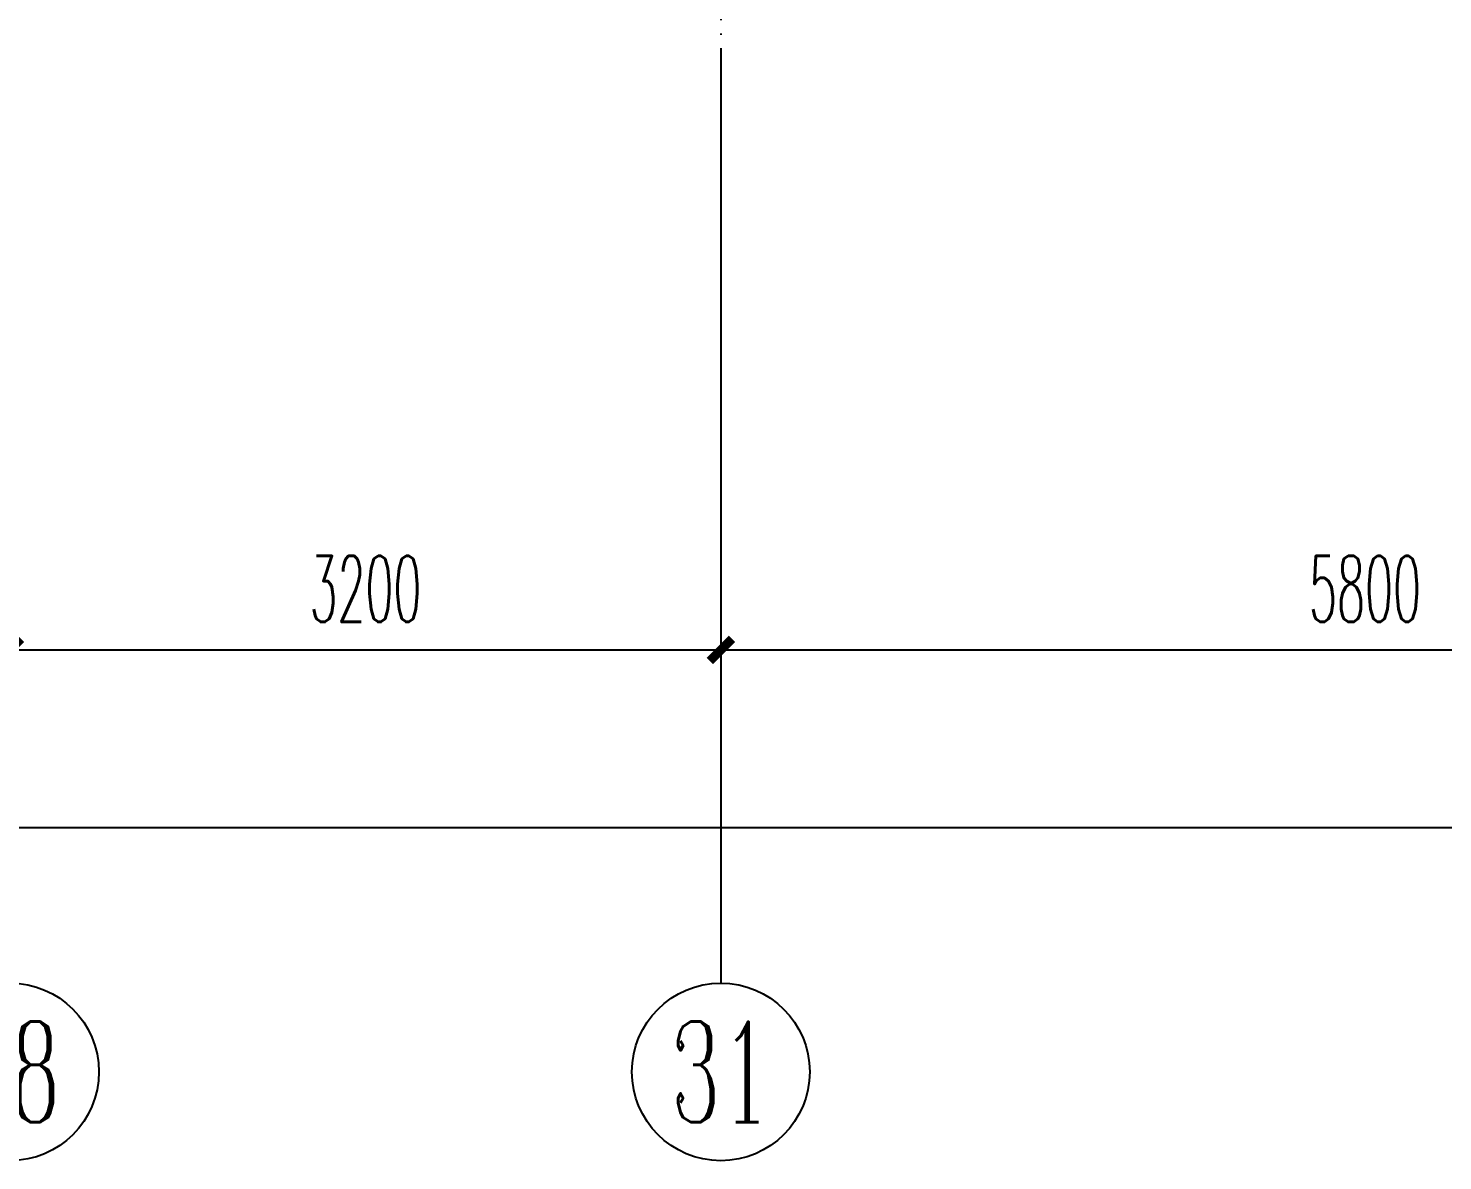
# Model space of a CAD drawing. Extents: x 27938 to 1507990, y 110129 to 923079.
# Drawn here: x 865499 to 871867, y 588649 to 593748 of the extents above; entities that cross this region are included whole.
import ezdxf
from ezdxf.enums import TextEntityAlignment as Align

# ---------------------------------------------------------------- set-up
doc = ezdxf.new("R2010")
doc.units = 0
doc.header["$LTSCALE"] = 1000
doc.header["$MEASUREMENT"] = 0
doc.linetypes.add('DOTE', pattern=[2.42, 2, -0.2, 0.02, -0.2])
for name, color, linetype in [('AXIS', 3, 'Continuous'), ('AXIS_TEXT', 7, 'Continuous'), ('DOTE', 1, 'Continuous')]:
    doc.layers.add(name, color=color, linetype=linetype)
doc.styles.add('_TCH_AXIS', font='COMPLEX', dxfattribs={"bigfont": 'GBCBIG'})
doc.styles.add('_TCH_DIM_T3', font='SIMPLEX.shx', dxfattribs={"width": 0.494118, "bigfont": 'GBCBIG.shx'})
doc.styles.add('COMPLEX', font='COMPLEX')
doc.dimstyles.new('_TCH_ARCH&&100', dxfattribs={"dimtxt": 297.5, "dimasz": 100, "dimexe": 250, "dimexo": 300, "dimgap": 126.25, "dimtad": 1, "dimdec": 0, "dimzin": 0, "dimdsep": 46, "dimtxsty": '_TCH_DIM_T3', "dimblk": 'ARCHTICK', "dimcen": 0.09, "dimclrt": 4, "dimazin": 2, "dimtfac": 1, "dimtdec": 0, "dimtix": 1, "dimtmove": 2, "dimatfit": 3, "dimfxl": 100, "dimtolj": 1, "dimtzin": 0, "dimarcsym": 0})

# ---------------------------------------------------------------- blocks, each defined once
blk = doc.blocks.new('_ArchTick')
at = {"color": 0, "linetype": 'ByBlock', "const_width": 0.4}
blk.add_lwpolyline([(-0.5, -0.5), (0.5, 0.5)], dxfattribs=at)
blk = doc.blocks.new('*D613')
at = {"layer": 'AXIS', "color": 0, "lineweight": -2}
for p, q in [((868616.6, 593148.8), (868616.6, 590698.8)), ((874416.6, 593148.8), (874416.6, 590698.8)), ((868616.6, 590948.8), (874416.6, 590948.8))]:
    blk.add_line(p, q, dxfattribs=at)
at = {"layer": 'Defpoints', "color": 0}
for p in [(868616.6, 593448.8), (874416.6, 593448.8), (874416.6, 590948.8)]:
    blk.add_point(p, dxfattribs=at)
at = {"layer": 'AXIS', "color": 0, "lineweight": -2, "xscale": 100, "yscale": 100, "zscale": 100, "rotation": 180}
blk.add_blockref('_ArchTick', (868616.6, 590948.8), dxfattribs=at)
at = {"layer": 'AXIS', "color": 0, "lineweight": -2, "xscale": 100, "yscale": 100, "zscale": 100}
blk.add_blockref('_ArchTick', (874416.6, 590948.8), dxfattribs=at)
at = {"layer": 'AXIS', "color": 4, "insert": (871516.6, 591223.8), "char_height": 297.5, "attachment_point": 5, "style": '_TCH_DIM_T3'}
blk.add_mtext('\\A1;5800', dxfattribs=at)
blk = doc.blocks.new('*D614')
at = {"layer": 'AXIS', "color": 0, "lineweight": -2}
for p, q in [((865416.6, 593148.8), (865416.6, 590698.8)), ((868616.6, 593148.8), (868616.6, 590698.8)), ((865416.6, 590948.8), (868616.6, 590948.8))]:
    blk.add_line(p, q, dxfattribs=at)
at = {"layer": 'Defpoints', "color": 0}
for p in [(865416.6, 593448.8), (868616.6, 593448.8), (868616.6, 590948.8)]:
    blk.add_point(p, dxfattribs=at)
at = {"layer": 'AXIS', "color": 0, "lineweight": -2, "xscale": 100, "yscale": 100, "zscale": 100, "rotation": 180}
blk.add_blockref('_ArchTick', (865416.6, 590948.8), dxfattribs=at)
at = {"layer": 'AXIS', "color": 0, "lineweight": -2, "xscale": 100, "yscale": 100, "zscale": 100}
blk.add_blockref('_ArchTick', (868616.6, 590948.8), dxfattribs=at)
at = {"layer": 'AXIS', "color": 4, "insert": (867016.6, 591223.8), "char_height": 297.5, "attachment_point": 5, "style": '_TCH_DIM_T3'}
blk.add_mtext('\\A1;3200', dxfattribs=at)
blk = doc.blocks.new('*D625')
at = {"layer": 'AXIS', "color": 0, "lineweight": -2}
for p, q in [((827816.6, 593148.8), (827816.6, 589898.8)), ((878016.6, 593148.8), (878016.6, 589898.8)), ((827816.6, 590148.8), (878016.6, 590148.8))]:
    blk.add_line(p, q, dxfattribs=at)
at = {"layer": 'Defpoints', "color": 0}
for p in [(827816.6, 593448.8), (878016.6, 593448.8), (878016.6, 590148.8)]:
    blk.add_point(p, dxfattribs=at)
at = {"layer": 'AXIS', "color": 0, "lineweight": -2, "xscale": 100, "yscale": 100, "zscale": 100, "rotation": 180}
blk.add_blockref('_ArchTick', (827816.6, 590148.8), dxfattribs=at)
at = {"layer": 'AXIS', "color": 0, "lineweight": -2, "xscale": 100, "yscale": 100, "zscale": 100}
blk.add_blockref('_ArchTick', (878016.6, 590148.8), dxfattribs=at)
at = {"layer": 'AXIS', "color": 4, "insert": (852916.6, 590423.8), "char_height": 297.5, "attachment_point": 5, "style": '_TCH_DIM_T3'}
blk.add_mtext('\\A1;50200', dxfattribs=at)
blk = doc.blocks.new('_AXISO')
blk.add_circle((0, 0), 0.5)
at = {"layer": 'AXIS_TEXT', "style": 'COMPLEX', "width": 1.041667}
blk.add_attdef('A', text='', height=0.56, dxfattribs=at).set_placement((-0.25, -0.28), (0.25, -0.28), align=Align.FIT)

msp = doc.modelspace()

# ---------------------------------------------------------------- linework, layer by layer
at = {"layer": 'AXIS', "color": 8}
msp.add_line((868616.6, 593448.8), (868616.6, 589448.8), dxfattribs=at)
at = {"layer": 'DOTE', "color": 169, "linetype": 'DOTE', "ltscale": 0.3}
msp.add_line((868616.4, 604548.8), (868616.6, 593448.8), dxfattribs=at)

# ---------------------------------------------------------------- block references
at = {"layer": 'AXIS', "color": 8}
ref = msp.add_blockref('_AXISO', (865416.6, 589048.8), dxfattribs=dict(at, xscale=800, yscale=800, zscale=800))
ref.add_attrib('A', '28', dxfattribs={"layer": 'AXIS_TEXT', "color": 8, "ltscale": 0.5, "height": 452.55, "style": '_TCH_AXIS', "width": 0.617647}).set_placement((865190.3, 588822.5), (865642.8, 588822.5), align=Align.FIT)
ref = msp.add_blockref('_AXISO', (868616.6, 589048.8), dxfattribs=dict(at, xscale=800, yscale=800, zscale=800))
ref.add_attrib('A', '31', dxfattribs={"layer": 'AXIS_TEXT', "color": 8, "ltscale": 0.5, "height": 452.55, "style": '_TCH_AXIS', "width": 0.75}).set_placement((868390.3, 588822.5), (868842.9, 588822.5), align=Align.FIT)

# ---------------------------------------------------------------- dimensions: what is measured, and where the dimension line sits
for p1, p2, distance, picture, middle in [((827816.6, 593448.8), (878016.6, 593448.8), -3300, '*D625', (852916.6, 590423.8)), ((865416.6, 593448.8), (868616.6, 593448.8), -2500, '*D614', (867016.6, 591223.8)), ((868616.6, 593448.8), (874416.6, 593448.8), -2500, '*D613', (871516.6, 591223.8))]:
    dim = msp.add_aligned_dim(p1=p1, p2=p2, distance=distance, dimstyle='_TCH_ARCH&&100', dxfattribs=at)
    dim.commit()
    dim.dimension.update_dxf_attribs({"geometry": picture, "text_midpoint": middle})

doc.saveas('drawing.dxf')
